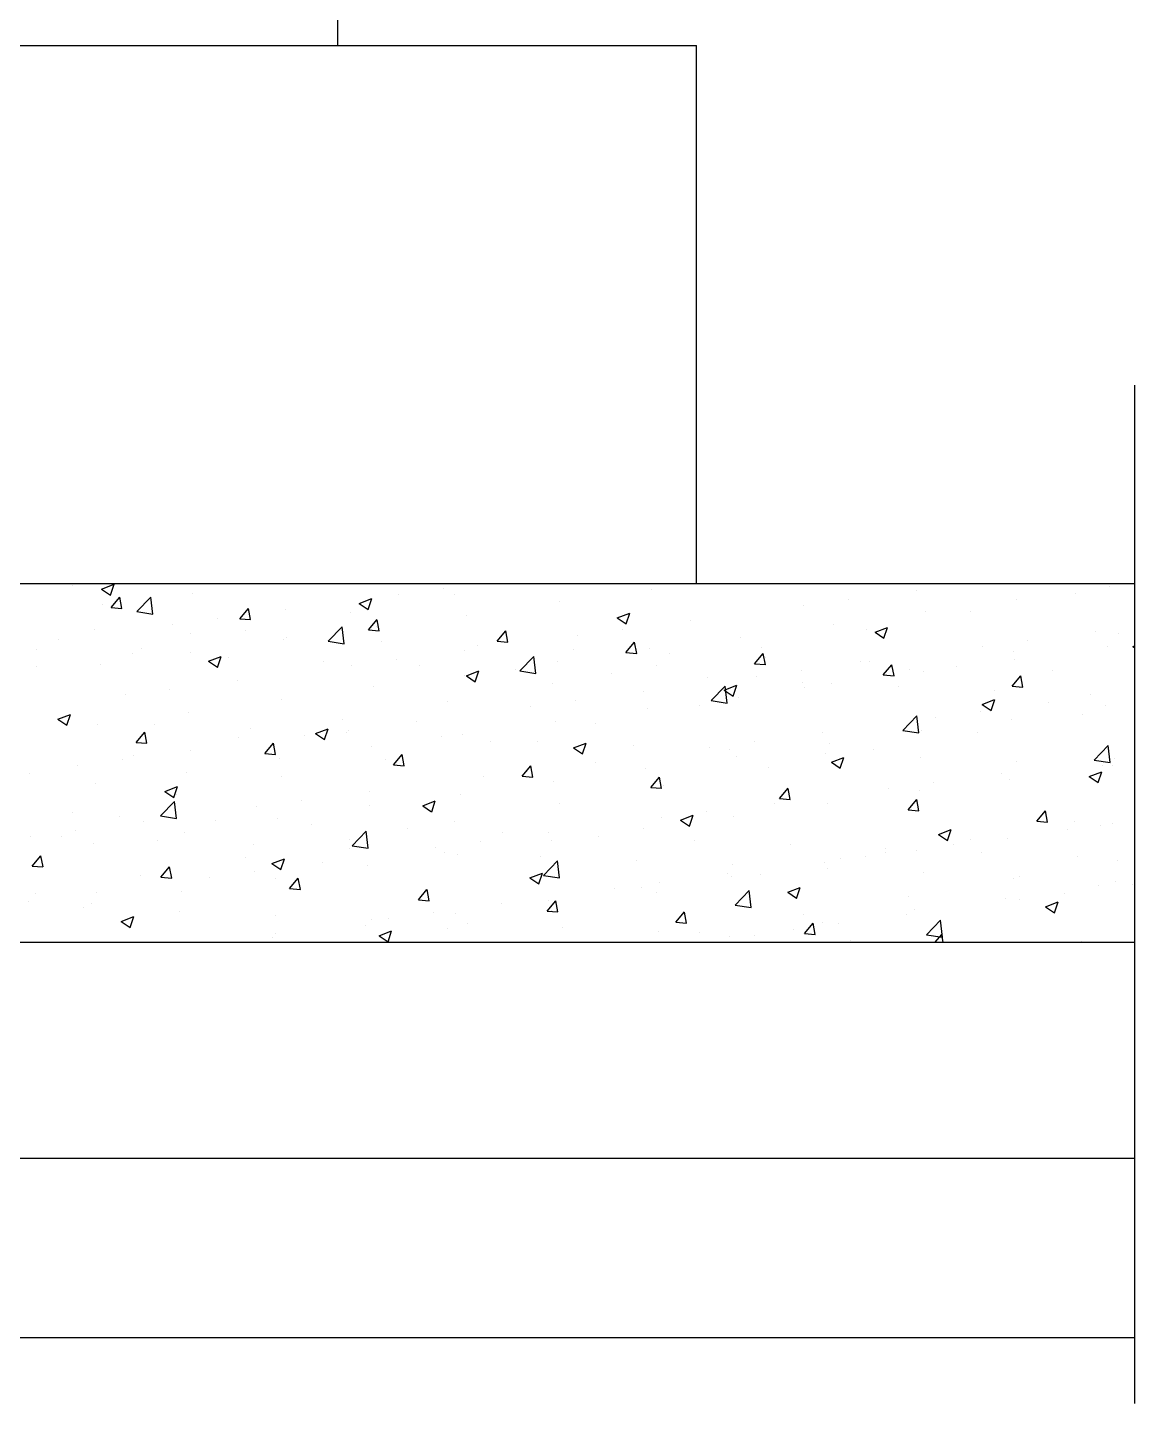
# Model space of a CAD drawing. Extents: x 0 to 0.454, y -0.021 to 0.524.
# Drawn here: x 0.3925 to 0.4542, y -0.0211 to 0.0556 of the extents above; entities that cross this region are included whole.
import ezdxf

# ---------------------------------------------------------------- set-up
doc = ezdxf.new("R2010")
doc.units = 0
doc.header["$MEASUREMENT"] = 0
doc.layers.get('0').update_dxf_attribs({"linetype": 'CONTINUOUS'})
doc.layers.add('DETALHES-DIVERSOS', color=7, linetype='CONTINUOUS')

# ---------------------------------------------------------------- blocks, each defined once
blk = doc.blocks.new('*X0')
at = {"color": 0}
for p, q in [((72.37659710763141, 56.62343033034499), (72.37659710763141, 56.62343033034499)), ((72.45708161453663, 56.61410134427918), (72.49209088053028, 56.62754014238713)), ((72.48199633269348, 56.5972687902951), (72.49213449479176, 56.6274833666545)), ((75.2663079951999, 56.62139796988596), (75.2663079951999, 56.62139796988596)), ((72.45708164620042, 56.61410133162967), (72.48195277337707, 56.59732554452555)), ((72.48420807554476, 56.56295551166747), (72.508312610908, 56.59168217828443)), ((72.5141374428954, 56.56028371296838), (72.50835616197003, 56.59162505541205)), ((72.5556634124421, 56.55139012781495), (72.5946076601577, 56.59197840284439)), ((72.60017555418621, 56.54443932155309), (72.59465146195299, 56.59192422650045)), ((72.71187920239414, 56.60269543035421), (72.71187920239414, 56.60269543035421)), ((73.17564633251959, 56.57405747624189), (73.21065559851324, 56.58749627434984)), ((73.20056101259647, 56.55722436026364), (73.21069917469474, 56.58743893662304)), ((73.2846911007927, 56.59913512452187), (73.2846911007927, 56.59913512452187)), ((73.40986101454114, 56.61561405628965), (73.40986101454114, 56.61561405628965)), ((73.44233119187882, 56.59860994007102), (73.44233119187882, 56.59860994007102)), ((73.73445778500245, 56.57843940242775), (73.73445778500245, 56.57843940242775)), ((73.99117615131529, 56.61364469887124), (73.99117615131529, 56.61364469887124)), ((74.53894838705685, 56.58437225375627), (74.53894838705685, 56.58437225375627)), ((74.72831435557924, 56.6093027564703), (74.72831435557924, 56.6093027564703)), ((75.00661455386098, 56.5839098180837), (75.00661455386098, 56.5839098180837)), ((75.1712460365125, 56.60059299460306), (75.1712460365125, 56.60059299460306)), ((72.45932594111784, 56.57068613141302), (72.45932594111784, 56.57068613141302)), ((72.48420810145666, 56.56295552804914), (72.51409394239941, 56.56034085576671)), ((72.55566341084304, 56.55139014559514), (72.60013178787153, 56.54449352001073)), ((72.84283816684514, 56.53157944417617), (72.86694270220839, 56.56030611079313)), ((72.87276750685238, 56.52890736385742), (72.86698622592701, 56.56024870630108)), ((72.96891591244514, 56.55756253229978), (72.96891591244514, 56.55756253229978)), ((73.15073810720762, 56.54855744890486), (73.15073810720762, 56.54855744890486)), ((73.17564636440083, 56.57405746365415), (73.20051749157749, 56.55728167655003)), ((73.47476434366354, 56.54095125062549), (73.47476434366354, 56.54095125062549)), ((73.89421105050256, 56.5340136082046), (73.92922031649621, 56.54745240631255)), ((73.91912569249943, 56.5171799302322), (73.9292638545977, 56.54739450659159)), ((74.41377847330841, 56.56789332198849), (74.41377847330841, 56.56789332198849)), ((74.75406129258468, 56.55190051914251), (74.75406129258468, 56.55190051914251)), ((74.87965295184131, 56.55054050343689), (74.87965295184131, 56.55054050343689)), ((72.43786630456681, 56.50111124000914), (72.43786630456681, 56.50111124000914)), ((72.65438003017431, 56.51615309781798), (72.65438003017431, 56.51615309781798)), ((72.77954994392275, 56.53263202958576), (72.77954994392275, 56.53263202958576)), ((72.84283819276969, 56.53157946065998), (72.87272403371244, 56.52896478837756)), ((73.08928393675492, 56.46863062065044), (73.12822818447053, 56.50921889567988)), ((73.13379600405253, 56.4616794810723), (73.12827191181931, 56.50916438601966)), ((73.20146825814552, 56.50020337668487), (73.22557279350877, 56.52893004330183)), ((73.22221108238723, 56.5089419516843), (73.22221108238723, 56.5089419516843)), ((73.23139757080935, 56.49753101474645), (73.22561628988397, 56.52887235719011)), ((73.89421108260126, 56.53401359567864), (73.91908220977791, 56.51723780857452)), ((73.90863731643846, 56.50139022705238), (73.90863731643846, 56.50139022705238)), ((74.09800328496085, 56.5263207297664), (74.09800328496085, 56.5263207297664)), ((74.49734292627186, 56.51669522269903), (74.49734292627186, 56.51669522269903)), ((74.61277576848553, 56.49396974016732), (74.64778503447918, 56.50740853827526)), ((74.6376903724024, 56.47713550020073), (74.64782853450068, 56.50735007656013)), ((72.33860484182675, 56.47458050559589), (72.33860484182675, 56.47458050559589)), ((72.70477752265302, 56.48983380414195), (72.70477752265302, 56.48983380414195)), ((72.85914502253644, 56.4985049577387), (72.85914502253644, 56.4985049577387)), ((72.96549271607441, 56.47373665524081), (72.96549271607441, 56.47373665524081)), ((72.97168874073922, 56.47855636827475), (72.97168874073922, 56.47855636827475)), ((73.089283935185, 56.46863063858224), (73.13375231221349, 56.46173401299783)), ((73.20146828408272, 56.50020339327083), (73.23135412502548, 56.4975887209884)), ((73.2385999588254, 56.46727893240757), (73.2385999588254, 56.46727893240757)), ((73.5600983494459, 56.46882730919356), (73.58420288480914, 56.49755397581053)), ((73.56009837539575, 56.46882732588168), (73.58998421633851, 56.46621265359925)), ((73.59002763476634, 56.46615466563549), (73.58424635384097, 56.49749600807915)), ((73.78346740269002, 56.4849112952846), (73.78346740269002, 56.4849112952846)), ((73.91872844074628, 56.43745124170228), (73.94283297610953, 56.46617790831924)), ((73.94865769872332, 56.43477831652452), (73.94287641779795, 56.46611965896818)), ((74.23764948493293, 56.47920707089677), (74.23764948493293, 56.47920707089677)), ((74.58805986717013, 56.50048801227074), (74.58805986717013, 56.50048801227074)), ((74.61277580080167, 56.49396972770314), (74.63764692797832, 56.47719394059902)), ((75.03772468895417, 56.47014842451899), (75.03772468895417, 56.47014842451899)), ((75.22709065747657, 56.49507892723302), (75.22709065747657, 56.49507892723302)), ((75.29105360374415, 56.49080958586552), (75.29105360374415, 56.49080958586552)), ((72.27637901720722, 56.44522622483298), (72.27637901720722, 56.44522622483298)), ((72.54329023529343, 56.43394878896579), (72.54329023529343, 56.43394878896579)), ((72.56755193786523, 56.44845246657254), (72.56755193786523, 56.44845246657254)), ((72.70579927473548, 56.43624850343855), (72.70579927473548, 56.43624850343855)), ((72.75553514059584, 56.41279189894651), (72.79054440658949, 56.42623069705446)), ((72.78044969830572, 56.39595911190867), (72.79058786040399, 56.42617368826807)), ((73.46769221434246, 56.44333870306251), (73.46769221434246, 56.44333870306251)), ((73.5055111769116, 56.45600149654039), (73.5055111769116, 56.45600149654039)), ((73.62290446106775, 56.38587111348593), (73.66184870878335, 56.42645938851538)), ((73.66741645391885, 56.37891964059151), (73.66189236168563, 56.42640454553887)), ((73.77242239499783, 56.4447240606732), (73.77242239499783, 56.4447240606732)), ((73.91872846670879, 56.43745125849252), (73.94861430765154, 56.4348365862101)), ((73.98509622365664, 56.44719777195558), (73.98509622365664, 56.44719777195558)), ((74.03933361308403, 56.43344662480601), (74.03933361308403, 56.43344662480601)), ((74.27735853204665, 56.40607517421098), (74.3014630674099, 56.43480184082794)), ((74.29646678249894, 56.45043552110458), (74.29646678249894, 56.45043552110458)), ((74.30728776268029, 56.40340196741356), (74.30150648175491, 56.43474330985722)), ((74.91255477520573, 56.45366949275121), (74.91255477520573, 56.45366949275121)), ((74.99946051907295, 56.44075709469935), (74.99946051907295, 56.44075709469935)), ((75.26022806754125, 56.45495104297031), (75.26022806754125, 56.45495104297031)), ((75.33134048646852, 56.45392587213004), (75.33584072124171, 56.45565335040868)), ((75.3313405190021, 56.45392585972761), (75.33584072124164, 56.45089043498953)), ((72.27595885319406, 56.39839997540639), (72.27595885319406, 56.39839997540639)), ((72.45324601345921, 56.40423920449737), (72.45324601345921, 56.40423920449737)), ((72.75553517232024, 56.4127918863802), (72.78040629949689, 56.39601609927607)), ((72.81020145337963, 56.4226713530986), (72.81020145337963, 56.4226713530986)), ((73.07711267146584, 56.4113939172314), (73.07711267146584, 56.4113939172314)), ((73.15315633207163, 56.4019292685807), (73.15315633207163, 56.4019292685807)), ((73.27832624582007, 56.41840820034848), (73.27832624582007, 56.41840820034848)), ((73.34402388955202, 56.40011648136422), (73.34402388955202, 56.40011648136422)), ((73.47409985857881, 56.37274803090922), (73.50910912457246, 56.38618682901717)), ((73.4990143782087, 56.35591468187722), (73.50915254030697, 56.38612925823661)), ((73.61093510763821, 56.38883904549704), (73.61093510763821, 56.38883904549704)), ((73.72837785734382, 56.4119924755121), (73.72837785734382, 56.4119924755121)), ((74.00487369782775, 56.40038302993842), (74.00487369782775, 56.40038302993842)), ((74.27735855802182, 56.40607519110337), (74.30724439896457, 56.40346051882094)), ((74.30624483117025, 56.4221691889388), (74.30624483117025, 56.4221691889388)), ((74.40741361833578, 56.38716639781509), (74.40741361833578, 56.38716639781509)), ((74.57315604925644, 56.41089175307162), (74.57315604925644, 56.41089175307162)), ((74.59677958685818, 56.41209690052912), (74.59677958685818, 56.41209690052912)), ((74.63598862334703, 56.37469910671967), (74.66009315871028, 56.40342577333664)), ((74.66591782663727, 56.37202561830261), (74.6601365457119, 56.40336696074627)), ((74.70786743440178, 56.3907046035332), (74.70786743440178, 56.3907046035332)), ((74.84006726734265, 56.39961431720444), (74.84006726734265, 56.39961431720444)), ((75.00053462620234, 56.41746289116804), (75.00053462620234, 56.41746289116804)), ((75.10697848542885, 56.38833688133724), (75.10697848542885, 56.38833688133724)), ((72.83738114372407, 56.36035667635861), (72.83738114372407, 56.36035667635861)), ((73.46868441600489, 56.37450432370983), (73.46868441600489, 56.37450432370983)), ((73.47409989052065, 56.37274801840468), (73.4989710176973, 56.35597223130056)), ((73.62290445952695, 56.38587113156934), (73.66737283655544, 56.37897450598493)), ((73.71328061315654, 56.35033053877227), (73.71328061315654, 56.35033053877227)), ((73.87784632572445, 56.37756160962984), (73.87784632572445, 56.37756160962984)), ((74.14475754381064, 56.36628417376266), (74.14475754381064, 56.36628417376266)), ((74.28224370458734, 56.37068746604731), (74.28224370458734, 56.37068746604731)), ((74.41166876189686, 56.35500673789545), (74.41166876189686, 56.35500673789545)), ((74.49126299861321, 56.35024829578337), (74.49126299861321, 56.35024829578337)), ((74.63598864933485, 56.37469912371422), (74.6658744902776, 56.37208445143179)), ((74.74798136492605, 56.38545359222686), (74.74798136492605, 56.38545359222686)), ((74.9946187146474, 56.34332303922839), (75.01872325001065, 56.37204970584536)), ((75.02454789059425, 56.34064926919164), (75.01876660966887, 56.3719906116353)), ((72.52284526145324, 56.31894724187681), (72.52284526145324, 56.31894724187681)), ((72.64801517520168, 56.33542617364458), (72.64801517520168, 56.33542617364458)), ((73.2161311547286, 56.34249502476865), (73.2161311547286, 56.34249502476865)), ((73.96646851623979, 56.32911487382523), (73.96646851623979, 56.32911487382523)), ((74.15652498538057, 56.30311160632143), (74.19546923309618, 56.34369988135087)), ((74.19266457656178, 56.33270416287193), (74.22767384255543, 56.34614296097988)), ((74.19266460872107, 56.33270415042917), (74.21753573589773, 56.31592836332505)), ((74.20103690378518, 56.29615980011071), (74.19551281155196, 56.34364470505808)), ((74.21757905811167, 56.31587025184577), (74.22771722020994, 56.34608482820516)), ((74.2315695572743, 56.31276014398112), (74.2315695572743, 56.31276014398112)), ((74.41627434973059, 56.34065211236704), (74.41627434973059, 56.34065211236704)), ((74.67857997998306, 56.34372930202827), (74.67857997998306, 56.34372930202827)), ((74.94549119806926, 56.33245186616109), (74.94549119806926, 56.33245186616109)), ((74.99461874064788, 56.34332305632506), (75.02450458159063, 56.34070838404264)), ((75.21240241615547, 56.32117443029389), (75.21240241615547, 56.32117443029389)), ((72.95941278841576, 56.30728972832516), (72.95941278841576, 56.30728972832516)), ((73.42168752848534, 56.30027804760611), (73.42168752848534, 56.30027804760611)), ((73.65193263396895, 56.28770543934342), (73.65193263396895, 56.28770543934342)), ((73.77710254771739, 56.3041843711112), (73.77710254771739, 56.3041843711112)), ((73.979016295998, 56.28075084503993), (73.979016295998, 56.28075084503993)), ((74.1246812650594, 56.29059962120088), (74.1246812650594, 56.29059962120088)), ((74.1565249838689, 56.30311162455644), (74.2009933608974, 56.29621499897203)), ((74.9061899202331, 56.2729425685778), (74.9061899202331, 56.2729425685778)), ((74.91122929454477, 56.29266029483465), (74.94623856053842, 56.3060990929426)), ((74.91122932692149, 56.29266028245367), (74.93610045409814, 56.27588449534954)), ((74.93614373801465, 56.27582582181429), (74.94628190011292, 56.30604039817369)), ((75.0955558887555, 56.29787307129183), (75.0955558887555, 56.29787307129183)), ((75.2541481398826, 56.28850411605465), (75.2541481398826, 56.28850411605465)), ((72.33542394867209, 56.25152632165113), (72.37043321466574, 56.26496511975908)), ((72.33542398023963, 56.25152630910623), (72.36029510741628, 56.23475052200211)), ((72.33839046298803, 56.2469568134449), (72.33839046298803, 56.2469568134449)), ((72.36033838401498, 56.23469386355369), (72.37047654611325, 56.26490843991309)), ((72.44716608580055, 56.2377922775817), (72.44716608580055, 56.2377922775817)), ((72.60530168107424, 56.23567937757772), (72.60530168107424, 56.23567937757772)), ((72.69971934707685, 56.26980157652289), (72.69971934707685, 56.26980157652289)), ((73.13009444381416, 56.25022555643995), (73.13009444381416, 56.25022555643995)), ((73.3361574456214, 56.24613284712133), (73.3361574456214, 56.24613284712133)), ((73.72229792968517, 56.24554554859644), (73.72229792968517, 56.24554554859644)), ((73.83308818038819, 56.24054713003473), (73.83308818038819, 56.24054713003473)), ((74.69014550969338, 56.22035209915691), (74.72908975740899, 56.26094037418635)), ((74.7346573536515, 56.21339995962992), (74.72913326141828, 56.26088486457729)), ((74.78102000648467, 56.25646363681003), (74.78102000648467, 56.25646363681003)), ((74.99445469854369, 56.2510159642524), (74.99445469854369, 56.2510159642524)), ((75.19041534930678, 56.2657792309269), (75.19041534930678, 56.2657792309269)), ((72.5535837424862, 56.18685944477263), (72.57768827784945, 56.21558611138959)), ((72.58351281599536, 56.18418759282694), (72.57773153506999, 56.2155289352706)), ((72.83850135914295, 56.20017306527379), (72.83850135914295, 56.20017306527379)), ((72.87221289916044, 56.22440194171053), (72.87221289916044, 56.22440194171053)), ((73.02162156335056, 56.20472341263952), (73.02162156335056, 56.20472341263952)), ((73.05398866665506, 56.21148245361384), (73.08899793264871, 56.22492125172179)), ((73.05398869844005, 56.21148244113073), (73.0788598256167, 56.1947066540266)), ((73.07890306391796, 56.19464943352223), (73.08904122601623, 56.22486400988163)), ((73.13912411724665, 56.21312450584334), (73.13912411724665, 56.21312450584334)), ((73.146791477099, 56.2212023444073), (73.146791477099, 56.2212023444073)), ((73.40603533533286, 56.20184706997614), (73.40603533533286, 56.20184706997614)), ((73.46260448834626, 56.20805739679418), (73.46260448834626, 56.20805739679418)), ((74.46524481813711, 56.21489104458794), (74.46524481813711, 56.21489104458794)), ((74.69014550821086, 56.22035211754353), (74.73461388523936, 56.21345549195912)), ((74.7419014372674, 56.2190066653112), (74.7419014372674, 56.2190066653112)), ((74.8988222646356, 56.21572673976075), (74.8988222646356, 56.21572673976075)), ((72.55358376826318, 56.18685946119916), (72.58346960920593, 56.18424478891673)), ((72.705846375003, 56.16315082041744), (72.705846375003, 56.16315082041744)), ((72.91221383378658, 56.15548337728134), (72.93631836914983, 56.1842100438983)), ((72.94214287995234, 56.15281124371598), (72.93636159902697, 56.18415258615964)), ((73.21005122706995, 56.17604809785298), (73.21005122706995, 56.17604809785298)), ((73.54149509571698, 56.19049463886856), (73.54149509571698, 56.19049463886856)), ((73.67294655341904, 56.19056963410896), (73.67294655341904, 56.19056963410896)), ((73.77255338463803, 56.17143858557655), (73.80756265063168, 56.1848773836845)), ((73.77255341664046, 56.17143857315521), (73.79742454381712, 56.15466278605108)), ((73.79746774382093, 56.15460500349079), (73.8076059059192, 56.18481957985018)), ((73.93985777150523, 56.17929219824178), (73.93985777150523, 56.17929219824178)), ((74.15070893586628, 56.17348161010613), (74.15070893586628, 56.17348161010613)), ((74.20676898959147, 56.16801476237458), (74.20676898959147, 56.16801476237458)), ((74.27587884961471, 56.18996054187391), (74.27587884961471, 56.18996054187391)), ((74.47368020767766, 56.1567373265074), (74.47368020767766, 56.1567373265074)), ((74.48518307095458, 56.18380136886772), (74.48518307095458, 56.18380136886772)), ((74.6072291799644, 56.16567424859458), (74.6072291799644, 56.16567424859458)), ((75.22376603400622, 56.13759259199241), (75.26271028172182, 56.17818086702185)), ((75.26827780351783, 56.13064011914914), (75.26275371128462, 56.1781250240965)), ((72.39131049273217, 56.12174138593563), (72.39131049273217, 56.12174138593563)), ((72.51648040648061, 56.13822031770341), (72.51648040648061, 56.13822031770341)), ((72.54690827447178, 56.15012057410764), (72.54690827447178, 56.15012057410764)), ((72.91221385957621, 56.15548339381), (72.94209970051897, 56.15286872152758)), ((72.95333286075713, 56.14084280140951), (72.95333286075713, 56.14084280140951)), ((73.2499020110458, 56.14044214770241), (73.2499020110458, 56.14044214770241)), ((73.27084392508695, 56.12410730979003), (73.2949484604502, 56.15283397640699)), ((73.27084395088924, 56.12410732642085), (73.300729791832, 56.12149265413842)), ((73.30077294390931, 56.12143489460501), (73.29499166298393, 56.15277623704867)), ((73.62947401638733, 56.09273124229874), (73.65357855175058, 56.1214579089157)), ((73.6594030078663, 56.09005854549405), (73.65362172694093, 56.12139988793771)), ((73.83493374751872, 56.13190901788404), (73.83493374751872, 56.13190901788404)), ((74.22548962961565, 56.14631321706545), (74.22548962961565, 56.14631321706545)), ((74.49111810262102, 56.13139471753927), (74.52612736861467, 56.14483351564722)), ((74.49111813484089, 56.1313947051797), (74.51598926201754, 56.11461891807558)), ((74.5160324237239, 56.11456057345932), (74.52617058582217, 56.14477514981872)), ((74.74059142576388, 56.14545989064019), (74.74059142576388, 56.14545989064019)), ((75.00750264385007, 56.134182454773), (75.00750264385007, 56.134182454773)), ((75.22376603255282, 56.13759261053063), (75.26823440958131, 56.13069598494622)), ((75.24806821222396, 56.122057189139), (75.24806821222396, 56.122057189139)), ((75.27441386193628, 56.12290501890583), (75.27441386193628, 56.12290501890583)), ((75.279796308382, 56.14223980757274), (75.279796308382, 56.14223980757274)), ((72.25531518980058, 56.10006808294147), (72.25531518980058, 56.10006808294147)), ((72.6936394194182, 56.10335464960724), (72.6936394194182, 56.10335464960724)), ((72.9583089263746, 56.09038965653625), (72.9583089263746, 56.09038965653625)), ((73.52039786524789, 56.09049958340223), (73.52039786524789, 56.09049958340223)), ((73.62947404220228, 56.09273125903169), (73.65935988314503, 56.09011658674927)), ((73.64556777899632, 56.10697851517001), (73.64556777899632, 56.10697851517001)), ((73.97293636833936, 56.11430391812427), (73.97293636833936, 56.11430391812427)), ((73.9881041076877, 56.06135517480745), (74.01220864305095, 56.09008184142441)), ((74.01803307182328, 56.05868219638308), (74.0122517908979, 56.09002353882674)), ((74.31563609529321, 56.11562175742843), (74.31563609529321, 56.11562175742843)), ((74.96402112003445, 56.10066721535065), (74.96402112003445, 56.10066721535065)), ((74.98837477088504, 56.08456903733673), (74.98837477088504, 56.08456903733673)), ((75.20968282060397, 56.09135084950199), (75.24469208659762, 56.10478964760994)), ((75.2096828530413, 56.0913508372042), (75.23455398021795, 56.07457505010007)), ((75.23459710362688, 56.07451614342786), (75.24473526572515, 56.10473071978726)), ((72.44108615814191, 56.07134535066605), (72.44108615814191, 56.07134535066605)), ((72.6338774747313, 56.05021687631846), (72.66888674072496, 56.06365567442641)), ((72.63387750635944, 56.05021686385676), (72.65874863353609, 56.03344107675264)), ((72.65879174962721, 56.03338418516726), (72.66892991172548, 56.06359876152666)), ((73.20462267690033, 56.04892699118015), (73.20462267690033, 56.04892699118015)), ((73.45652456068761, 56.04161046987852), (73.45652456068761, 56.04161046987852)), ((73.71621800202652, 56.07909862168079), (73.71621800202652, 56.07909862168079)), ((73.98810413351531, 56.06135519164254), (74.01798997445806, 56.05874051936011)), ((74.02404301062201, 56.06556926626227), (74.02404301062201, 56.06556926626227)), ((74.34673419898809, 56.02997910731614), (74.37083873435134, 56.0587057739331)), ((74.37666313578025, 56.02730584727212), (74.37088185485487, 56.05864718971578)), ((74.64948523776361, 56.05925778086885), (74.64948523776361, 56.05925778086885)), ((74.73582150960875, 56.05255973839555), (74.73582150960875, 56.05255973839555)), ((74.77465515151205, 56.07573671263663), (74.77465515151205, 56.07573671263663)), ((72.62195296416768, 55.98157132029713), (72.66089721188328, 56.02215959532657)), ((72.66646465127819, 55.97462054562208), (72.66094055904497, 56.02210545056944)), ((72.66671584170342, 56.0403371653701), (72.66671584170342, 56.0403371653701)), ((72.8900867946295, 56.00751755669834), (72.8900867946295, 56.00751755669834)), ((73.01525670837793, 56.02399648846612), (73.01525670837793, 56.02399648846612)), ((73.20397129941132, 56.00960117093734), (73.20397129941132, 56.00960117093734)), ((73.35244219271428, 56.01017300828117), (73.38745145870793, 56.02361180638912)), ((73.35244222455987, 56.01017299588126), (73.37731335173652, 55.99339720877713)), ((73.3773564295302, 55.99333975513581), (73.38749459162847, 56.02355433149521)), ((73.7324499259508, 56.01551677509611), (73.7324499259508, 56.01551677509611)), ((74.33371004941606, 56.01768518864676), (74.33371004941606, 56.01768518864676)), ((74.34673422482834, 56.02997912425339), (74.37662006577109, 56.02736445197096)), ((74.47910314329593, 56.01735444195206), (74.47910314329593, 56.01735444195206)), ((74.70536429028846, 55.99860303982486), (74.72946882565171, 56.02732970644182)), ((74.73529319973723, 55.99592949816117), (74.72951191881185, 56.02727084060483)), ((72.37512275703223, 55.99028467420393), (72.37512275703223, 55.99028467420393)), ((72.50793431811, 55.98018170199261), (72.50793431811, 55.98018170199261)), ((72.57431160628194, 55.96594496447625), (72.57431160628194, 55.96594496447625)), ((72.6219529626182, 55.98157133811957), (72.66642133964669, 55.97467471253516)), ((72.7748455361962, 55.96890426612542), (72.7748455361962, 55.96890426612542)), ((72.94725293309848, 55.97439587449384), (72.94725293309848, 55.97439587449384)), ((73.44085684127963, 55.96546428392995), (73.44085684127963, 55.96546428392995)), ((74.01917416714522, 55.97627575416495), (74.01917416714522, 55.97627575416495)), ((74.07100691069726, 55.97012914024389), (74.10601617669091, 55.98356793835184)), ((74.07100694276028, 55.97012912790574), (74.09587806993693, 55.95335334080161)), ((74.09592110943316, 55.95329532510436), (74.10605927153144, 55.98350990146375)), ((74.14434408089366, 55.99275468593273), (74.14434408089366, 55.99275468593273)), ((74.21940970195702, 55.9798662901498), (74.21940970195702, 55.9798662901498)), ((74.70536431614137, 55.99860305686423), (74.73525015708412, 55.99598838458181)), ((75.06399438158883, 55.96722697233355), (75.08809891695208, 55.99595363895051)), ((75.0639944074544, 55.96722698947508), (75.09388024839716, 55.96461231719265)), ((75.09392326369421, 55.9645531490502), (75.08814198276883, 55.99589449149386)), ((75.16977168591332, 55.96744733846199), (75.16977168591332, 55.96744733846199)), ((72.38494563775954, 55.94101446176222), (72.38494563775954, 55.94101446176222)), ((72.68755949175957, 55.93690772269159), (72.68755949175957, 55.93690772269159)), ((73.0417567542824, 55.95762683025823), (73.0417567542824, 55.95762683025823)), ((73.1555734884805, 55.89881181313262), (73.1945177361961, 55.93940008816207)), ((73.20008510114451, 55.89186070514129), (73.1945610089113, 55.93934561008865)), ((73.30866797236861, 55.94634939439105), (73.30866797236861, 55.94634939439105)), ((73.57557919045482, 55.93507195852386), (73.57557919045482, 55.93507195852386)), ((73.70339897879767, 55.93470316194286), (73.70339897879767, 55.93470316194286)), ((73.96685644068071, 55.94785699120861), (73.96685644068071, 55.94785699120861)), ((74.78957162868022, 55.93008527220661), (74.82458089467387, 55.94352407031456)), ((74.7895716609607, 55.93008525993023), (74.81444278813736, 55.91330947282611)), ((74.81448578933615, 55.91325089507288), (74.82462395143442, 55.94346547143228)), ((75.14826153966096, 55.94503395163158), (75.14826153966096, 55.94503395163158)), ((75.24198828456532, 55.95561026222335), (75.24198828456532, 55.95561026222335)), ((75.2734314534094, 55.96151288339936), (75.2734314534094, 55.96151288339936)), ((72.2597757240111, 55.92453552999444), (72.2597757240111, 55.92453552999444)), ((72.3464470307504, 55.92429668681646), (72.3464470307504, 55.92429668681646)), ((72.43500623048327, 55.9048984237504), (72.43500623048327, 55.9048984237504)), ((72.61335824883662, 55.91301925094925), (72.61335824883662, 55.91301925094925)), ((72.88026946692281, 55.90174181508207), (72.88026946692281, 55.90174181508207)), ((73.14718068500902, 55.89046437921488), (73.14718068500902, 55.89046437921488)), ((73.14926375660842, 55.91541179276379), (73.14926375660842, 55.91541179276379)), ((73.15557348696015, 55.89881183110667), (73.20004186398864, 55.89191520552226)), ((73.38886309652683, 55.89329372746106), (73.38886309652683, 55.89329372746106)), ((73.51403301027527, 55.90977265922884), (73.51403301027527, 55.90977265922884)), ((73.71013807436789, 55.91265169476513), (73.71013807436789, 55.91265169476513)), ((73.84249040854102, 55.92379452265666), (73.84249040854102, 55.92379452265666)), ((74.1094016266272, 55.91251708678948), (74.1094016266272, 55.91251708678948)), ((74.3763128447134, 55.90123965092229), (74.3763128447134, 55.90123965092229)), ((74.64322406279963, 55.8899622150551), (74.64322406279963, 55.8899622150551)), ((74.8324863513134, 55.90346135940949), (74.8324863513134, 55.90346135940949)), ((74.87817860124213, 55.91739484729583), (74.87817860124213, 55.91739484729583)), ((74.9822948432264, 55.91812211042108), (74.9822948432264, 55.91812211042108)), ((72.26432931812725, 55.84213944536909), (72.2884338534905, 55.87086611198605)), ((72.29425812513834, 55.83946782179647), (72.28847684421297, 55.87080916424013)), ((72.85767067193724, 55.86535930159764), (72.85767067193724, 55.86535930159764)), ((72.93233100079053, 55.84890743098579), (72.96734026678418, 55.86234622909374)), ((72.95724511523946, 55.83207450678082), (72.96738327733773, 55.86228908314022)), ((73.07308790817928, 55.85172113523897), (73.07308790817928, 55.85172113523897)), ((73.41409190309523, 55.8791869433477), (73.41409190309523, 55.8791869433477)), ((73.45044463302897, 55.87516354296287), (73.45044463302897, 55.87516354296287)), ((73.68100312118143, 55.8679095074805), (73.68100312118143, 55.8679095074805)), ((73.68919401279332, 55.81605230596812), (73.72813826050893, 55.85664058099756)), ((73.73370555101083, 55.8091008646605), (73.72818145877761, 55.85658576960786)), ((73.94791433926764, 55.8566320716133), (73.94791433926764, 55.8566320716133)), ((74.47302321563728, 55.85090751503641), (74.47302321563728, 55.85090751503641)), ((74.51795046904257, 55.86205192492768), (74.51795046904257, 55.86205192492768)), ((74.58658551657093, 55.86734235612968), (74.58658551657093, 55.86734235612968)), ((74.64312038279101, 55.87853085669546), (74.64312038279101, 55.87853085669546)), ((74.72974158195011, 55.88611281147989), (74.72974158195011, 55.88611281147989)), ((74.91013528088583, 55.87868477918791), (74.91013528088583, 55.87868477918791)), ((75.17704649897205, 55.86740734332071), (75.17704649897205, 55.86740734332071)), ((75.28957925314496, 55.85766392972445), (75.28957925314496, 55.85766392972445)), ((72.26432934375666, 55.84213946173831), (72.29421518469941, 55.83952478945588)), ((72.56607758726605, 55.81530681043147), (72.56607758726605, 55.81530681043147)), ((72.62295940942764, 55.8107633778778), (72.64706394479089, 55.83949004449476)), ((72.62295943506969, 55.81076339434915), (72.65284527601244, 55.80814872206673)), ((72.65288818909532, 55.8080914726855), (72.64710690816995, 55.83943281512916)), ((72.88372193965688, 55.82679063252494), (72.88372193965688, 55.82679063252494)), ((72.93233103247925, 55.84890741860729), (72.9572021596559, 55.83213163150317)), ((73.19789137175268, 55.84315424402168), (73.19789137175268, 55.84315424402168)), ((73.65089571877351, 55.80886356294851), (73.68590498476716, 55.82230236105646)), ((73.67580979514243, 55.79203007674938), (73.6859479572407, 55.82224465310878)), ((73.6891940113021, 55.81605232409377), (73.7336623883306, 55.80915569850936)), ((74.20217528069502, 55.8204793327056), (74.20217528069502, 55.8204793327056)), ((74.21332977429837, 55.81341936323414), (74.21332977429837, 55.81341936323414)), ((74.21482555735382, 55.84535463574613), (74.21482555735382, 55.84535463574613)), ((74.29499243189973, 55.81728986496352), (74.29499243189973, 55.81728986496352)), ((74.48173677544001, 55.83407719987894), (74.48173677544001, 55.83407719987894)), ((74.74864799352625, 55.82279976401175), (74.74864799352625, 55.82279976401175)), ((75.01555921161244, 55.81152232814456), (75.01555921161244, 55.81152232814456)), ((72.75855202590844, 55.81031170075716), (72.75855202590844, 55.81031170075716)), ((72.94117300543985, 55.8079489475782), (72.94117300543985, 55.8079489475782)), ((72.981589500728, 55.77938731038649), (73.00569403609126, 55.80811397700345)), ((72.98158952638272, 55.77938732696), (73.01147536732547, 55.77677265467757)), ((73.0115182530523, 55.77671512357454), (73.00573697212693, 55.8080564660182)), ((73.34021959202839, 55.7480112428952), (73.36432412739164, 55.77673790951216)), ((73.37014831700927, 55.74533877446357), (73.36436703608389, 55.77668011690723)), ((73.65089575067968, 55.80886355063178), (73.67576687785633, 55.79208776352766)), ((73.88763939842418, 55.77906989822379), (73.88763939842418, 55.77906989822379)), ((73.96077651302208, 55.78141006429296), (73.96077651302208, 55.78141006429296)), ((74.01280931217262, 55.79554882999157), (74.01280931217262, 55.79554882999157)), ((74.22281453710613, 55.7332927988036), (74.26175878482174, 55.77388107383305)), ((74.26732600087716, 55.7263410241797), (74.26180190864395, 55.77382592912706)), ((74.36946043675647, 55.76881969491123), (74.40446970275012, 55.78225849301918)), ((74.3943744750454, 55.75198564671791), (74.40451263714367, 55.78220022307731)), ((74.99798616847377, 55.80761143855829), (74.99798616847377, 55.80761143855829)), ((75.23590835690668, 55.78916333530769), (75.23590835690668, 55.78916333530769)), ((75.28247042969866, 55.80024489227736), (75.28247042969866, 55.80024489227736)), ((75.33126265321074, 55.7892375301722), (75.33126265321074, 55.7892375301722)), ((72.25341086903849, 55.74380860582104), (72.25341086903849, 55.74380860582104)), ((72.27448450259485, 55.76525431926532), (72.27448450259485, 55.76525431926532)), ((72.42892630282464, 55.73845149683474), (72.42892630282464, 55.73845149683474)), ((72.44277683756088, 55.76873910853507), (72.44277683756088, 55.76873910853507)), ((72.68147956410093, 55.77046079577593), (72.68147956410093, 55.77046079577593)), ((73.34021961769575, 55.74801125957084), (73.3701054586385, 55.74539658728842)), ((73.57186421007663, 55.7374973060017), (73.57186421007663, 55.7374973060017)), ((73.69884968332876, 55.71663517540391), (73.72295421869201, 55.74536184202087)), ((73.70405814670924, 55.74620476784947), (73.70405814670924, 55.74620476784947)), ((73.72877838096626, 55.71396242535261), (73.72299710004089, 55.74530376779627)), ((74.00339934722852, 55.76723737379736), (74.00339934722852, 55.76723737379736)), ((74.36946046888009, 55.76881968265626), (74.39433159605674, 55.75204389555214)), ((74.70639308380258, 55.75755894739213), (74.70639308380258, 55.75755894739213)), ((74.97621491556777, 55.75167518350543), (74.97621491556777, 55.75167518350543)), ((75.01672677093991, 55.74782809569039), (75.01672677093991, 55.74782809569039)), ((75.08802515473943, 55.72877582687394), (75.12303442073308, 55.74221462498189)), ((75.11293915494838, 55.71194121668645), (75.12307731704665, 55.74215579304585)), ((75.14189668468835, 55.76430702745817), (75.14189668468835, 55.76430702745817)), ((72.40845847653122, 55.72602727542839), (72.40845847653122, 55.72602727542839)), ((72.51221980886677, 55.68764185369041), (72.54722907486043, 55.70108065179836)), ((72.53713380094871, 55.67080925842586), (72.54727196304698, 55.70102383478525)), ((72.67536969461742, 55.7147498395612), (72.67536969461742, 55.7147498395612)), ((72.94228091270364, 55.70347240369399), (72.94228091270364, 55.70347240369399)), ((73.2573283278058, 55.69608787151989), (73.2573283278058, 55.69608787151989)), ((73.38249824155423, 55.71256680328767), (73.38249824155423, 55.71256680328767)), ((73.44436470537033, 55.70871661604721), (73.44436470537033, 55.70871661604721)), ((73.69884970900878, 55.71663519218169), (73.72873554995154, 55.71402051989926)), ((73.71180626255735, 55.7171848826312), (73.71180626255735, 55.7171848826312)), ((74.05747977462914, 55.6852591079126), (74.0815843099924, 55.71398577452956)), ((74.08740844492324, 55.68258607624164), (74.08162716399787, 55.7139274186853)), ((74.22281453564406, 55.73329281708087), (74.26728291267256, 55.72639619149646)), ((74.41479999913138, 55.70750645622598), (74.41479999913138, 55.70750645622598)), ((74.70095158259235, 55.70625550346831), (74.70095158259235, 55.70625550346831)), ((74.72366165429146, 55.71966588456424), (74.72366165429146, 55.71966588456424)), ((75.08802518708052, 55.72877581468076), (75.11289631425717, 55.71200002757664)), ((72.51221984039864, 55.68764184133333), (72.5370909675753, 55.67086605422921)), ((73.19181144409403, 55.67670731710602), (73.19181144409403, 55.67670731710602)), ((73.20919213078983, 55.69219496782681), (73.20919213078983, 55.69219496782681)), ((73.23078452684976, 55.64759798565313), (73.26579379284341, 55.66103678376108)), ((73.25569848085169, 55.6307648283944), (73.26583664294996, 55.6609794047538)), ((73.42021317788614, 55.66713239146504), (73.42021317788614, 55.66713239146504)), ((73.47610334887604, 55.68091753195962), (73.47610334887604, 55.68091753195962)), ((73.74301456696224, 55.66964009609244), (73.74301456696224, 55.66964009609244)), ((74.00992578504845, 55.65836266022524), (74.00992578504845, 55.65836266022524)), ((74.05747980032181, 55.68525912479254), (74.08736564126457, 55.68264445251011)), ((74.12320691446017, 55.65745396505982), (74.12320691446017, 55.65745396505982)), ((74.38641570032152, 55.6648460689865), (74.38641570032152, 55.6648460689865)), ((74.41610986592951, 55.65388304042132), (74.44021440129276, 55.68260970703828)), ((74.4460385088802, 55.65120972713068), (74.44025722795483, 55.68255106957434)), ((74.46694328797864, 55.68446058812075), (74.46694328797864, 55.68446058812075)), ((74.51158561406996, 55.68132500075428), (74.51158561406996, 55.68132500075428)), ((74.75643506141897, 55.6505332916391), (74.79537930913457, 55.69112156666854)), ((74.80094645074348, 55.64358118369891), (74.79542235851027, 55.69106608864627)), ((72.9350930777812, 55.64150202066254), (72.9350930777812, 55.64150202066254)), ((72.94155313945824, 55.6545152792978), (72.94155313945824, 55.6545152792978)), ((73.23078455859907, 55.64759797335782), (73.25565568577572, 55.6308221862537)), ((74.20724984663973, 55.64697243631849), (74.20724984663973, 55.64697243631849)), ((74.27683700313466, 55.64708522435804), (74.27683700313466, 55.64708522435804)), ((74.41610989163485, 55.65388305740338), (74.4459957325776, 55.65126838512096)), ((74.54374822122084, 55.63580778849087), (74.54374822122084, 55.63580778849087)), ((74.75643505998602, 55.65053331006796), (74.80090343701451, 55.64363668448355)), ((74.78070689111381, 55.62961808782295), (74.79884449259313, 55.65123363954697)), ((74.80286366750337, 55.62961808782295), (74.79888729191181, 55.65117472046339)), ((75.1889409987076, 55.63263357478584), (75.1889409987076, 55.63263357478584))]:
    blk.add_line(p, q, dxfattribs=at)

msp = doc.modelspace()

# ---------------------------------------------------------------- linework, layer by layer
at = {"layer": 'DETALHES-DIVERSOS'}
for p, q in [((0.4097755776456982, 0.05462797978192455), (0.4097755776456982, 0.4546279797819243)), ((0.04977557764569838, 0.05462797978192455), (0.4097755776456982, 0.05462797978192455)), ((0.4097755776456982, 0.05462797978192455), (0.4297755776456982, 0.05462797978192469)), ((0.4297755776456982, 0.02462797978192455), (0.4297755776456982, 0.05462797978192469)), ((0.454176845225007, 0.03568280488258125), (0.454176845225007, -0.02108769547395909)), ((0, 0.02462797978192455), (0.454176845225007, 0.02462797978192441)), ((0, 0.004627979781924552), (0.454176845225007, 0.004627979781924552)), ((0.3416146983136882, -0.007403716650278653), (0.454176845225007, -0.007403716650278653)), ((0.3416146983136885, -0.01740371665027865), (0.454176845225007, -0.01740371665027865))]:
    msp.add_line(p, q, dxfattribs=at)

# ---------------------------------------------------------------- block references
at = {"layer": 'DETALHES-DIVERSOS', "xscale": 0.02, "yscale": 0.02, "zscale": 0.02}
msp.add_blockref('*X0', (-1.052539969199826, -1.107964381974534), dxfattribs=at)

doc.saveas('drawing.dxf')
